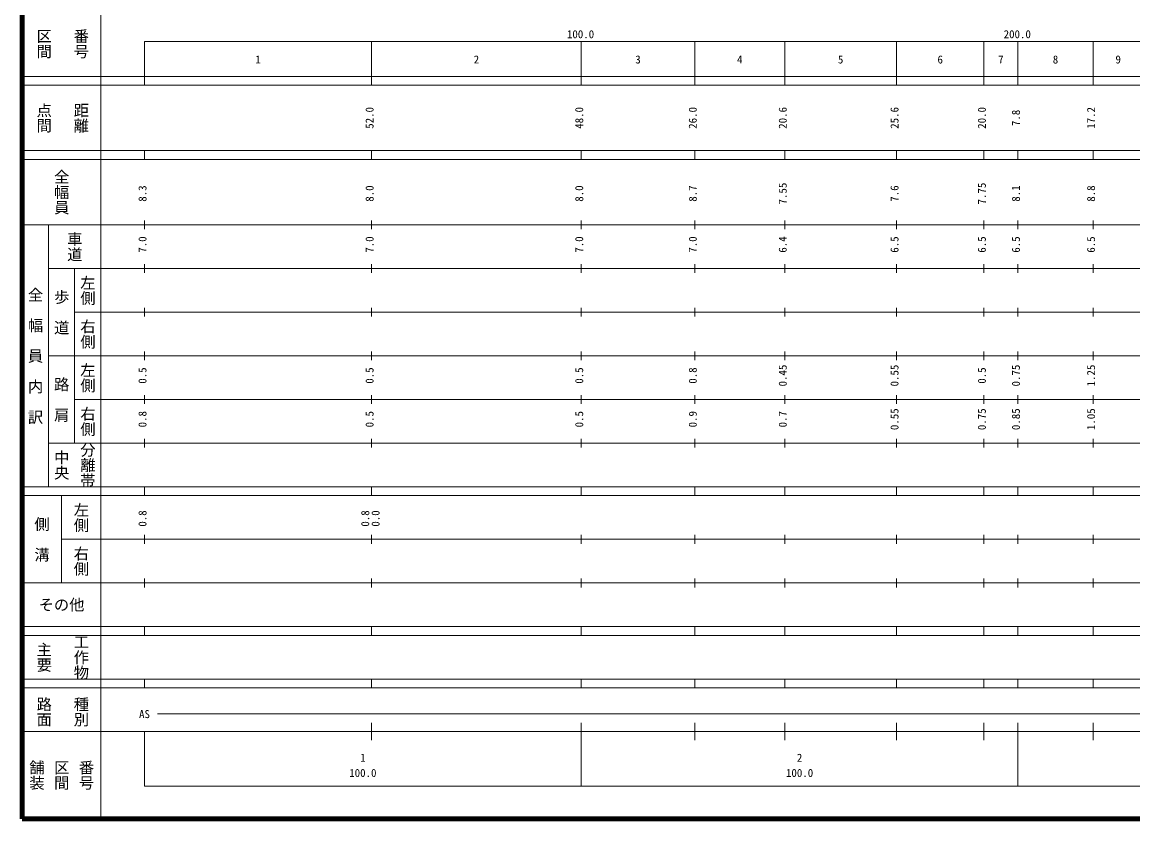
# Model space of a CAD drawing. Units: millimetres on the paper, enlarged 1000 times. Extents: x -92140292 to 680000, y -205174366 to 380000.
# Drawn here: x 40000 to 294296, y 20000 to 202409 of the extents above; entities that cross this region are included whole.
import ezdxf
from ezdxf.enums import TextEntityAlignment as Align

# ---------------------------------------------------------------- set-up
doc = ezdxf.new("R2010")
doc.units = ezdxf.units.MM
doc.header["$LTSCALE"] = 1000
doc.layers.add('M-TTL', color=2, linetype='Continuous', lineweight=140)
doc.layers.add('M-TTL-BAND', color=7, linetype='Continuous', lineweight=13)
doc.styles.add('@ＭＳ ゴシック', font='')
doc.styles.add('ＭＳ ゴシック', font='')
doc.styles.get('@ＭＳ ゴシック').set_extended_font_data('@MS Gothic')
doc.styles.get('ＭＳ ゴシック').set_extended_font_data('MS Gothic')

msp = doc.modelspace()

# ---------------------------------------------------------------- linework, layer by layer
at = {"layer": 'M-TTL'}
for p, q in [((40000, 380000), (40000, 20000)), ((40000, 20000), (680000, 20000))]:
    msp.add_line(p, q, dxfattribs=at)
at = {"layer": 'M-TTL-BAND'}
for p, q in [((58000, 370000), (58000, 20000)), ((68000, 198000), (579000, 198000)), ((68000, 198000), (68000, 188000)), ((120000, 188000), (120000, 198000)), ((168000, 188000), (168000, 198000)), ((194000, 188000), (194000, 198000)), ((214600, 188000), (214600, 198000)), ((240200, 188000), (240200, 198000)), ((260200, 188000), (260200, 198000)), ((268000, 188000), (268000, 198000)), ((285200, 188000), (285200, 198000)), ((40000, 190000), (579000, 190000)), ((40000, 188000), (579000, 188000)), ((40000, 173000), (579000, 173000)), ((68000, 171000), (68000, 173000)), ((120000, 171000), (120000, 173000)), ((168000, 171000), (168000, 173000)), ((194000, 171000), (194000, 173000)), ((214600, 171000), (214600, 173000)), ((240200, 171000), (240200, 173000)), ((260200, 171000), (260200, 173000)), ((268000, 171000), (268000, 173000)), ((285200, 171000), (285200, 173000)), ((40000, 171000), (579000, 171000)), ((40000, 156000), (579000, 156000)), ((46000, 96000), (46000, 156000)), ((68000, 155000), (68000, 157000)), ((120000, 155000), (120000, 157000)), ((168000, 155000), (168000, 157000)), ((194000, 155000), (194000, 157000)), ((214600, 155000), (214600, 157000)), ((240200, 155000), (240200, 157000)), ((260200, 155000), (260200, 157000)), ((268000, 155000), (268000, 157000)), ((285200, 155000), (285200, 157000)), ((46000, 146000), (579000, 146000)), ((52000, 146000), (52000, 106000)), ((68000, 145000), (68000, 147000)), ((120000, 145000), (120000, 147000)), ((168000, 145000), (168000, 147000)), ((194000, 145000), (194000, 147000)), ((214600, 145000), (214600, 147000)), ((240200, 145000), (240200, 147000)), ((260200, 145000), (260200, 147000)), ((268000, 145000), (268000, 147000)), ((285200, 145000), (285200, 147000)), ((52000, 136000), (579000, 136000)), ((68000, 135000), (68000, 137000)), ((120000, 135000), (120000, 137000)), ((168000, 135000), (168000, 137000)), ((194000, 135000), (194000, 137000)), ((214600, 135000), (214600, 137000)), ((240200, 135000), (240200, 137000)), ((260200, 135000), (260200, 137000)), ((268000, 135000), (268000, 137000)), ((285200, 135000), (285200, 137000)), ((46000, 126000), (579000, 126000)), ((68000, 125000), (68000, 127000)), ((120000, 125000), (120000, 127000)), ((168000, 125000), (168000, 127000)), ((194000, 125000), (194000, 127000)), ((214600, 125000), (214600, 127000)), ((240200, 125000), (240200, 127000)), ((260200, 125000), (260200, 127000)), ((268000, 125000), (268000, 127000)), ((285200, 125000), (285200, 127000)), ((68000, 115000), (68000, 117000)), ((120000, 115000), (120000, 117000)), ((168000, 115000), (168000, 117000)), ((194000, 115000), (194000, 117000)), ((214600, 115000), (214600, 117000)), ((240200, 115000), (240200, 117000)), ((260200, 115000), (260200, 117000)), ((268000, 115000), (268000, 117000)), ((285200, 115000), (285200, 117000)), ((52000, 116000), (579000, 116000)), ((68000, 105000), (68000, 107000)), ((120000, 105000), (120000, 107000)), ((168000, 105000), (168000, 107000)), ((194000, 105000), (194000, 107000)), ((214600, 105000), (214600, 107000)), ((240200, 105000), (240200, 107000)), ((260200, 105000), (260200, 107000)), ((268000, 105000), (268000, 107000)), ((285200, 105000), (285200, 107000)), ((46000, 106000), (579000, 106000)), ((40000, 96000), (579000, 96000)), ((68000, 94000), (68000, 96000)), ((120000, 94000), (120000, 96000)), ((168000, 94000), (168000, 96000)), ((194000, 94000), (194000, 96000)), ((214600, 94000), (214600, 96000)), ((240200, 94000), (240200, 96000)), ((260200, 94000), (260200, 96000)), ((268000, 94000), (268000, 96000)), ((285200, 94000), (285200, 96000)), ((40000, 94000), (579000, 94000)), ((49000, 94000), (49000, 74000)), ((49000, 84000), (579000, 84000)), ((68000, 83000), (68000, 85000)), ((120000, 83000), (120000, 85000)), ((168000, 83000), (168000, 85000)), ((194000, 83000), (194000, 85000)), ((214600, 83000), (214600, 85000)), ((240200, 83000), (240200, 85000)), ((260200, 83000), (260200, 85000)), ((268000, 83000), (268000, 85000)), ((285200, 83000), (285200, 85000)), ((40000, 74000), (579000, 74000)), ((68000, 73000), (68000, 75000)), ((120000, 73000), (120000, 75000)), ((168000, 73000), (168000, 75000)), ((194000, 73000), (194000, 75000)), ((214600, 73000), (214600, 75000)), ((240200, 73000), (240200, 75000)), ((260200, 73000), (260200, 75000)), ((268000, 73000), (268000, 75000)), ((285200, 73000), (285200, 75000)), ((40000, 64000), (579000, 64000)), ((68000, 62000), (68000, 64000)), ((120000, 62000), (120000, 64000)), ((168000, 62000), (168000, 64000)), ((194000, 62000), (194000, 64000)), ((214600, 62000), (214600, 64000)), ((240200, 62000), (240200, 64000)), ((260200, 62000), (260200, 64000)), ((268000, 62000), (268000, 64000)), ((285200, 62000), (285200, 64000)), ((40000, 62000), (579000, 62000)), ((40000, 52000), (579000, 52000)), ((68000, 50000), (68000, 52000)), ((120000, 50000), (120000, 52000)), ((168000, 50000), (168000, 52000)), ((194000, 50000), (194000, 52000)), ((214600, 50000), (214600, 52000)), ((240200, 50000), (240200, 52000)), ((260200, 50000), (260200, 52000)), ((268000, 50000), (268000, 52000)), ((285200, 50000), (285200, 52000)), ((40000, 50000), (579000, 50000)), ((71000, 44000), (565000, 44000)), ((120000, 38000), (120000, 42000)), ((168000, 27500), (168000, 42000)), ((194000, 38000), (194000, 42000)), ((214600, 38000), (214600, 42000)), ((240200, 38000), (240200, 42000)), ((260200, 38000), (260200, 42000)), ((268000, 27500), (268000, 42000)), ((285200, 38000), (285200, 42000)), ((40000, 40000), (579000, 40000)), ((68000, 40000), (68000, 27500)), ((68000, 27500), (579000, 27500))]:
    msp.add_line(p, q, dxfattribs=at)

# ---------------------------------------------------------------- texts
at = {"layer": 'M-TTL-BAND', "style": '@ＭＳ ゴシック'}
for s, p in [('区間', (45000, 197500)), ('番号', (53500, 197500)), ('点間', (45000, 180500)), ('距離', (53500, 180500)), ('全幅員', (49000, 163500)), ('車道', (52000, 151000)), ('左側', (55000, 141000)), ('全\u3000幅\u3000員\u3000内\u3000訳', (43000, 126000)), ('歩\u3000道', (49000, 136000)), ('右側', (55000, 131000)), ('左側', (55000, 121000)), ('路\u3000肩', (49000, 116000)), ('右側', (55000, 111000)), ('中央', (49000, 101000)), ('分離帯', (55000, 101000)), ('左側', (53500, 89000)), ('側\u3000溝', (44500, 84000)), ('右側', (53500, 79000)), ('工作物', (53500, 57000)), ('主要', (45000, 57000)), ('路面', (45000, 44500)), ('種別', (53500, 44500)), ('舗装', (43333, 30000)), ('区間', (49000, 30000)), ('番号', (54667, 30000))]:
    msp.add_text(s, height=2566, rotation=270, dxfattribs=at).set_placement(p, align=Align.MIDDLE_CENTER)
at = {"layer": 'M-TTL-BAND', "style": 'ＭＳ ゴシック'}
for s, p in [('100.0', (167844, 198195)), ('200.0', (267844, 198195)), ('1', (94000, 192405)), ('2', (144000, 192405)), ('3', (181000, 192405)), ('4', (204300, 192405)), ('5', (227400, 192405)), ('6', (250200, 192405)), ('7', (264100, 192405)), ('8', (276600, 192405)), ('9', (290950, 192405)), ('AS', (68000, 42500)), ('1', (118000, 32523)), ('2', (218000, 32523)), ('100.0', (118000, 29033)), ('100.0', (218000, 29033))]:
    msp.add_text(s, height=1833, dxfattribs=at).set_placement(p, align=Align.BOTTOM_CENTER)
for s, p in [('52.0', (121000, 180500)), ('48.0', (169000, 180500)), ('26.0', (195000, 180500)), ('20.6', (215600, 180500)), ('25.6', (241200, 180500)), ('20.0', (261200, 180500)), ('7.8', (269000, 180500)), ('17.2', (286200, 180500)), ('7.55', (215600, 163174)), ('7.75', (261200, 163174)), ('8.3', (69000, 163174)), ('8.0', (121000, 163174)), ('8.0', (169000, 163174)), ('8.7', (195000, 163174)), ('7.6', (241200, 163174)), ('8.1', (269000, 163174)), ('8.8', (286200, 163174)), ('7.0', (69000, 151500)), ('7.0', (121000, 151500)), ('7.0', (169000, 151500)), ('7.0', (195000, 151500)), ('6.4', (215600, 151500)), ('6.5', (241200, 151500)), ('6.5', (261200, 151500)), ('6.5', (269000, 151500)), ('6.5', (286200, 151500)), ('0.5', (69000, 121500)), ('0.5', (121000, 121500)), ('0.5', (169000, 121500)), ('0.8', (195000, 121500)), ('0.45', (215600, 121500)), ('0.55', (241200, 121500)), ('0.5', (261200, 121500)), ('0.75', (269000, 121500)), ('1.25', (286200, 121500)), ('0.8', (69000, 111500)), ('0.5', (121000, 111500)), ('0.5', (169000, 111500)), ('0.9', (195000, 111500)), ('0.7', (215600, 111500)), ('0.55', (241200, 111500)), ('0.75', (261200, 111500)), ('0.85', (269000, 111500)), ('1.05', (286200, 111500)), ('0.8', (69000, 88764)), ('0.8', (120000, 88764)), ('0.0', (122370, 88764))]:
    msp.add_text(s, height=1833, rotation=90, dxfattribs=at).set_placement(p, align=Align.BOTTOM_CENTER)
msp.add_text('その他', height=2566, dxfattribs=at).set_placement((49000, 69000), align=Align.MIDDLE_CENTER)

doc.saveas('drawing.dxf')
